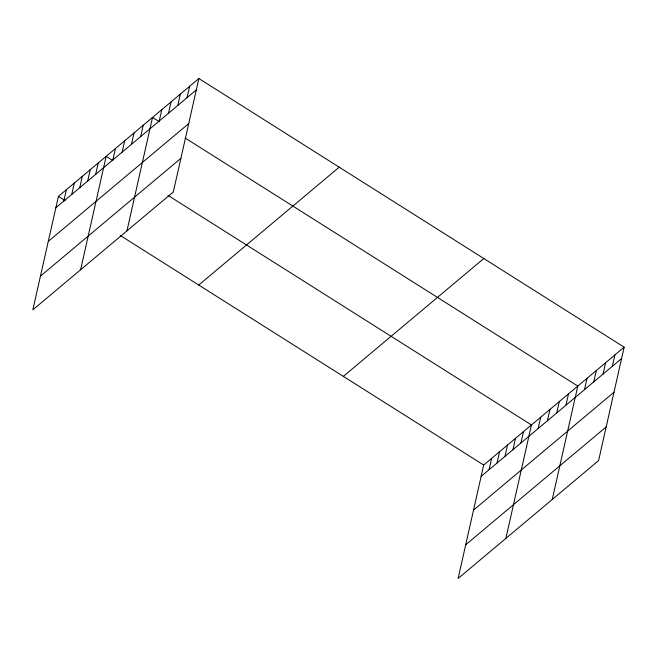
<?xml version="1.0" encoding="UTF-8"?>
<svg xmlns="http://www.w3.org/2000/svg" width="657" height="657" viewBox="0 0 657 657"><rect width="100%" height="100%" fill="white"/><g stroke="black" fill="none" stroke-linecap="round" stroke-linejoin="round"><path stroke-width="0.99" d="M198.882 78.536L58.416 196.394L32.85 309.825L173.317 191.967L198.882 78.536L624.15 347.175L598.584 460.606L458.118 578.464L483.683 465.033L624.15 347.175M63.811 201.067L66.373 189.717M71.777 194.39L74.331 183.04M79.735 187.713L82.289 176.355M87.693 181.036L90.255 169.678M95.651 174.36L98.213 163.002M80.606 269.756L106.171 156.325L112.856 160.546M112.889 159.897L115.443 148.548M122.153 152.12L124.715 140.762M131.425 144.343L133.987 132.985M140.697 136.566L143.259 125.208M126.965 230.862L152.531 117.431L159.208 121.652M159.24 121.003L161.803 109.653M168.512 113.226L171.066 101.876M177.784 105.449L180.338 94.099M187.056 97.671L189.61 86.313M489.079 469.706L491.641 458.348M497.045 463.029L499.599 451.671M505.003 456.344L507.557 444.994M512.961 449.667L515.523 438.318M520.919 442.99L523.481 431.633M505.874 538.395L531.439 424.956L167.987 195.367M538.149 428.536L540.711 417.179M547.421 420.751L549.983 409.401M556.693 412.974L559.255 401.624M565.964 405.197L568.527 393.847M552.233 499.501L577.799 386.061L185.11 138.011M584.508 389.642L587.062 378.284M593.78 381.865L596.334 370.507M603.052 374.088L605.606 362.73M612.324 366.302L614.878 354.952M55.853 207.752L196.328 89.894M48.265 241.431L188.731 123.582M40.438 276.145L180.913 158.288M198.751 285.039L339.217 167.19M343.34 376.379L483.815 258.521M481.121 476.382L621.588 358.525M473.533 510.07L613.999 392.213M465.706 544.776L606.181 426.919M58.416 196.394L65.092 200.615M120.231 235.444L483.683 465.033"/></g></svg>
